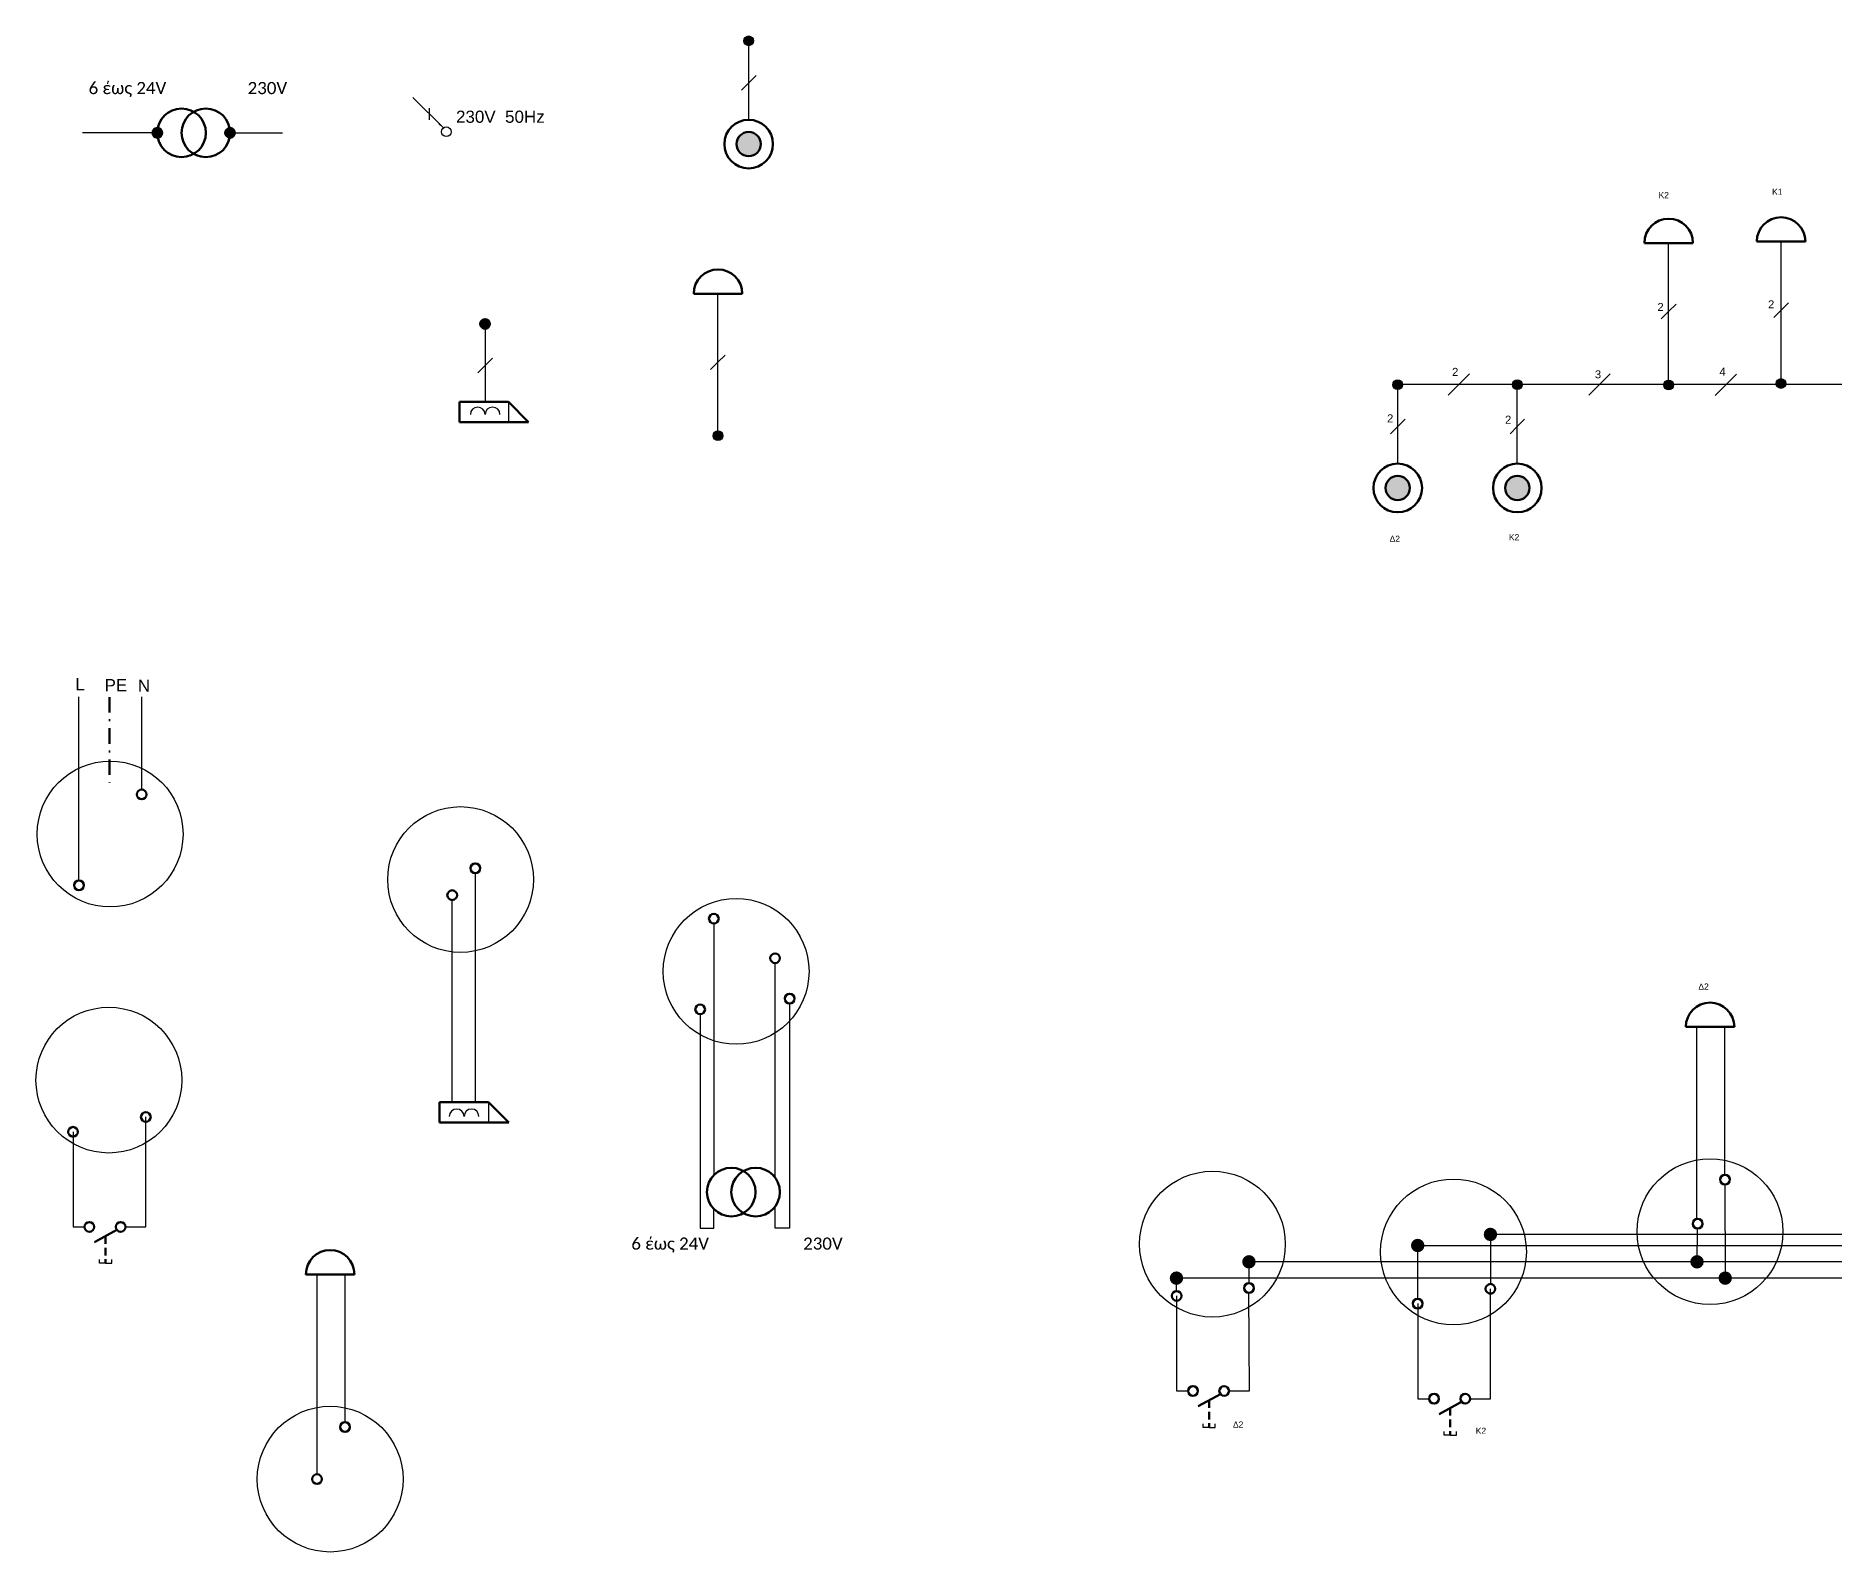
# Model space of a CAD drawing. Header units: millimetres. Extents: x 1768 to 3487, y 1469 to 2093.
# Drawn here: x 1768 to 2508, y 1469 to 2093 of the extents above; entities that cross this region are included whole.
import ezdxf

# ---------------------------------------------------------------- set-up
doc = ezdxf.new("R2010")
doc.units = ezdxf.units.MM
doc.linetypes.add('DASHDOT2', pattern=[12.7, 6.35, -3.175, 0, -3.175])
doc.linetypes.add('DASHED2', pattern=[9.525, 6.35, -3.175])
for name, color, linetype, lineweight in [('2S', 7, 'Continuous', 200), ('S_2', 7, 'Continuous', 50), ('S_2_ajonikh', 7, 'DASHDOT2', 50), ('s_2_diakek', 7, 'DASHED2', 50), ('S_4', 7, 'Continuous', 25)]:
    doc.layers.add(name, color=color, linetype=linetype, lineweight=lineweight)
doc.layers.add('επιστροδη κουδουνιου', color=7, linetype='Continuous', true_color=0xff4f14)
for name, color, linetype in [('επιστροφη κληδαρια', 6, 'Continuous'), ('Ουδετερος', 4, 'Continuous'), ('Φαση', 1, 'Continuous')]:
    doc.layers.add(name, color=color, linetype=linetype)
doc.styles.get("Standard").update_dxf_attribs({"font": 'arial.ttf'})
doc.dimstyles.new('ISO-25', dxfattribs={"dimtxt": 2.5, "dimasz": 2.5, "dimexe": 1.25, "dimexo": 0.625, "dimtad": 1, "dimtxsty": 'Standard', "dimcen": 2.5, "dimadec": 0, "dimazin": 0, "dimtfac": 1, "dimtmove": 0, "dimatfit": 3, "dimfxl": 1, "dimarcsym": 0})

msp = doc.modelspace()

# ---------------------------------------------------------------- hatches: boundary and pattern name
h = msp.add_hatch(color=256)
h.dxf.hatch_style = 1
edge = h.paths.add_edge_path()
edge.add_arc((2061.71, 2090.81), 2, 0, 360)
h = msp.add_hatch(color=256)
h.dxf.hatch_style = 1
edge = h.paths.add_edge_path()
edge.add_arc((1818.25, 2052.95), 2, 0, 360)
h = msp.add_hatch(color=256)
h.dxf.hatch_style = 1
edge = h.paths.add_edge_path()
edge.add_arc((1848.25, 2052.95), 2, 0, 360)
h = msp.add_hatch(color=256)
h.dxf.hatch_style = 1
edge = h.paths.add_edge_path()
edge.add_arc((1953.22, 1974.34), 2, 0, 360)
h = msp.add_hatch(color=256)
h.dxf.hatch_style = 1
edge = h.paths.add_edge_path()
edge.add_arc((2328.88, 1949.31), 2, 0, 360)
h = msp.add_hatch(color=256)
h.dxf.hatch_style = 1
edge = h.paths.add_edge_path()
edge.add_arc((2378.1, 1949.31), 2, 0, 360)
h = msp.add_hatch(color=256)
h.dxf.hatch_style = 1
edge = h.paths.add_edge_path()
edge.add_arc((2440.4, 1949.19), 2, 0, 360)
h = msp.add_hatch(color=256)
h.dxf.hatch_style = 1
edge = h.paths.add_edge_path()
edge.add_arc((2486.68, 1949.8), 2, 0, 360)
h = msp.add_hatch(color=256)
h.dxf.hatch_style = 1
edge = h.paths.add_edge_path()
edge.add_arc((2049.07, 1928.3), 2, 0, 360)
at = {"true_color": 0x000000}
h = msp.add_hatch(color=18, dxfattribs=at)
h.dxf.hatch_style = 1
edge = h.paths.add_edge_path()
edge.add_arc((2367.04, 1599.67), 2.77, 0, 360)
h = msp.add_hatch(color=18, dxfattribs=at)
h.dxf.hatch_style = 1
edge = h.paths.add_edge_path()
edge.add_arc((2337.1, 1595.11), 2.77, 0, 360)
h = msp.add_hatch(color=18, dxfattribs=at)
h.dxf.hatch_style = 1
edge = h.paths.add_edge_path()
edge.add_arc((2237.8, 1581.69), 2.77, 0, 360)
h = msp.add_hatch(color=18, dxfattribs=at)
h.dxf.hatch_style = 1
edge = h.paths.add_edge_path()
edge.add_arc((2267.63, 1588.4), 2.77, 0, 360)
h = msp.add_hatch(color=18, dxfattribs=at)
h.dxf.hatch_style = 1
edge = h.paths.add_edge_path()
edge.add_arc((2452.07, 1588.4), 2.77, 0, 360)
h = msp.add_hatch(color=18, dxfattribs=at)
h.dxf.hatch_style = 1
edge = h.paths.add_edge_path()
edge.add_arc((2463.68, 1581.69), 2.77, 0, 360)
at = {"layer": 'S_2'}
for points in [[(2056.71, 2048.32, 1), (2066.71, 2048.32, 1)], [(2323.88, 1906.83, 1), (2333.88, 1906.83, 1)], [(2373.1, 1906.83, 1), (2383.1, 1906.83, 1)]]:
    msp.add_hatch(color=256, dxfattribs=at).paths.add_polyline_path(points)

# ---------------------------------------------------------------- linework, layer by layer
for p, q in [((2061.71, 2058.32), (2061.71, 2088.81)), ((1818.25, 2052.95), (1787.46, 2052.95)), ((1848.25, 2052.95), (1869.82, 2052.95)), ((2440.4, 1951.19), (2440.4, 2007.61)), ((2486.68, 1951.8), (2486.68, 2008.22)), ((2049.07, 1930.3), (2049.07, 1986.73)), ((1953.22, 1972.34), (1953.22, 1942.2)), ((2814.22, 1949.34), (2326.9, 1949.34)), ((2328.88, 1916.83), (2328.88, 1947.31)), ((2349.63, 1945.01), (2358.38, 1953.77)), ((2378.1, 1916.83), (2378.1, 1947.31)), ((2407.51, 1945.01), (2416.26, 1953.77)), ((2459.54, 1944.82), (2468.3, 1953.58)), ((1962.8, 1942.2), (1962.8, 1933.89)), ((1786.02, 1745.34), (1786.02, 1820.87)), ((1811.88, 1782.71), (1811.88, 1820.87)), ((1949.18, 1748.32), (1949.18, 1654.06)), ((1939.66, 1654.06), (1939.66, 1737.27)), ((2047.37, 1727.63), (2047.37, 1624.07)), ((2072.59, 1623.03), (2072.59, 1711.33)), ((2041.74, 1690.26), (2041.74, 1602.25)), ((2078.57, 1694.71), (2078.57, 1602.25)), ((2452.06, 1605.96), (2452.06, 1685.05)), ((2463.57, 1624.24), (2463.57, 1685.05)), ((1954.63, 1654.06), (1954.63, 1645.75)), ((1813.55, 1602.77), (1813.55, 1647.99)), ((1783.61, 1641.89), (1783.61, 1602.77)), ((2047.37, 1602.25), (2047.37, 1610.12)), ((2072.59, 1602.25), (2072.59, 1611.16)), ((1783.61, 1602.77), (1788.33, 1602.77)), ((1805.17, 1602.77), (1813.55, 1602.77)), ((2041.74, 1602.25), (2047.37, 1602.25)), ((2078.57, 1602.25), (2072.59, 1602.25)), ((1794.51, 1587.79), (1794.51, 1589.29)), ((1797.01, 1587.79), (1794.51, 1587.79)), ((1797.01, 1587.79), (1799.51, 1587.79)), ((1799.51, 1587.79), (1799.51, 1589.29)), ((1884.05, 1500.98), (1884.05, 1583.23)), ((1895.57, 1522.42), (1895.57, 1583.23)), ((2367.04, 1532.07), (2367.04, 1577.28)), ((2237.87, 1574.39), (2237.87, 1535.27)), ((2267.81, 1535.27), (2267.63, 1575.62)), ((2337.1, 1571.19), (2337.1, 1532.07)), ((2237.87, 1535.27), (2242.59, 1535.27)), ((2259.43, 1535.27), (2267.81, 1535.27)), ((2337.1, 1532.07), (2341.82, 1532.07)), ((2358.66, 1532.07), (2367.04, 1532.07)), ((2248.77, 1520.28), (2248.77, 1521.78)), ((2251.27, 1520.28), (2248.77, 1520.28)), ((2251.27, 1520.28), (2253.77, 1520.28)), ((2253.77, 1520.28), (2253.77, 1521.78)), ((2348.01, 1517.09), (2348.01, 1518.59)), ((2353.01, 1517.09), (2353.01, 1518.59)), ((2350.51, 1517.09), (2348.01, 1517.09)), ((2350.51, 1517.09), (2353.01, 1517.09))]:
    msp.add_line(p, q)
for points in [[(1959.31, 1937.05, 1), (1953.22, 1937.05, 1), (1947.14, 1937.05)], [(1950.66, 1648.23, 1), (1944.57, 1648.23, 1), (1938.48, 1648.23)]]:
    msp.add_lwpolyline(points, format="xyb")
for centre in [(2061.71, 2090.81), (1937.26, 2053.38), (2328.88, 1949.31), (2378.1, 1949.31), (2440.4, 1949.19), (2486.68, 1949.8), (2049.07, 1928.3)]:
    msp.add_circle(centre, 2)
at = {"layer": '2S'}
for p, q in [((1801.63, 1601.5), (1792.4, 1596.45)), ((2255.89, 1534), (2246.66, 1528.95)), ((2355.12, 1530.8), (2345.89, 1525.75))]:
    msp.add_line(p, q, dxfattribs=at)
at = {"layer": 'S_2'}
for p, q in [((2450.4, 2007.61), (2430.4, 2007.61)), ((2496.68, 2008.22), (2476.68, 2008.22)), ((2059.07, 1986.73), (2039.07, 1986.73)), ((1942.63, 1933.89), (1942.63, 1942.2)), ((1942.63, 1942.2), (1951.46, 1942.2)), ((1951.46, 1942.2), (1962.8, 1942.2)), ((1962.8, 1942.2), (1971.11, 1933.89)), ((1971.11, 1933.89), (1942.63, 1933.89)), ((2467.44, 1685.05), (2447.44, 1685.05)), ((2457.44, 1685.05), (2467.44, 1685.05)), ((1934.46, 1645.75), (1934.46, 1654.06)), ((1934.46, 1654.06), (1943.29, 1654.06)), ((1943.29, 1654.06), (1954.63, 1654.06)), ((1954.63, 1654.06), (1962.94, 1645.75)), ((1962.94, 1645.75), (1934.46, 1645.75)), ((1899.43, 1583.23), (1879.43, 1583.23)), ((1889.43, 1583.23), (1899.43, 1583.23))]:
    msp.add_line(p, q, dxfattribs=at)
for centre, radius in [((1828.25, 2052.95), 10), ((1838.25, 2052.95), 10), ((2061.71, 2048.32), 10), ((1818.25, 2052.95), 2), ((1848.25, 2052.95), 2), ((2061.71, 2048.32), 5), ((1953.22, 1974.34), 2), ((2328.88, 1906.83), 10), ((2328.88, 1906.83), 5), ((2378.1, 1906.83), 10), ((2378.1, 1906.83), 5), ((1811.88, 1780.71), 2), ((1949.18, 1750.32), 2), ((1786.02, 1743.34), 2), ((1939.66, 1739.27), 2), ((2047.37, 1729.63), 2), ((2072.59, 1713.33), 2), ((2078.57, 1696.71), 2), ((2041.74, 1692.26), 2), ((1783.61, 1641.89), 2), ((1813.55, 1647.99), 2), ((2054.54, 1617.09), 10), ((2064.54, 1617.09), 10), ((2463.57, 1622.24), 2), ((1790.33, 1602.77), 2), ((1803.17, 1602.77), 2), ((2452.33, 1604.07), 2), ((2267.63, 1577.62), 2), ((2367.04, 1577.28), 2), ((2237.87, 1574.39), 2), ((2337.1, 1571.19), 2), ((2244.59, 1535.27), 2), ((2257.43, 1535.27), 2), ((2343.82, 1532.07), 2), ((2356.66, 1532.07), 2), ((1895.57, 1520.42), 2), ((1884.05, 1498.98), 2)]:
    msp.add_circle(centre, radius, dxfattribs=at)
for centre in [(2440.4, 2007.61), (2486.68, 2008.22), (2049.07, 1986.73), (2457.44, 1685.05), (1889.43, 1583.23)]:
    msp.add_arc(centre, 10, 0, 180, dxfattribs=at)
at = {"layer": 'S_2_ajonikh'}
msp.add_line((1798.57, 1820.74), (1798.57, 1784.12), dxfattribs=at)
at = {"layer": 's_2_diakek', "ltscale": 0.5}
for p, q in [((1797.01, 1598.98), (1797.01, 1587.79)), ((2251.27, 1531.47), (2251.27, 1520.28)), ((2350.51, 1528.27), (2350.51, 1517.09))]:
    msp.add_line(p, q, dxfattribs=at)
at = {"layer": 'S_4'}
for p, q in [((2058.69, 2070.55), (2061.71, 2073.56)), ((2061.71, 2073.56), (2064.73, 2076.58)), ((1930.32, 2058.34), (1930.32, 2063.11)), ((2437.38, 1976.38), (2440.4, 1979.4)), ((2440.4, 1979.4), (2443.42, 1982.42)), ((2483.66, 1976.99), (2486.68, 1980.01)), ((2486.68, 1980.01), (2489.7, 1983.03)), ((2049.07, 1958.52), (2052.09, 1961.53)), ((1950.21, 1954.25), (1953.22, 1957.27)), ((1953.22, 1957.27), (1956.24, 1960.29)), ((2046.05, 1955.5), (2049.07, 1958.52)), ((2325.86, 1929.05), (2328.88, 1932.07)), ((2328.88, 1932.07), (2331.9, 1935.09)), ((2375.09, 1929.05), (2378.1, 1932.07)), ((2378.1, 1932.07), (2381.12, 1935.09))]:
    msp.add_line(p, q, dxfattribs=at)
for centre in [(1798.86, 1764.42), (1943.1, 1745.7), (2056.54, 1707.89), (1798.33, 1663.17), (2457.44, 1600.8), (2252.59, 1595.67), (2351.82, 1592.47), (1889.43, 1498.98)]:
    msp.add_circle(centre, 30, dxfattribs=at)
at = {"layer": 'επιστροδη κουδουνιου'}
for p, q in [((2452.07, 1588.4), (2452.33, 1602.07)), ((2452.07, 1588.4), (2267.63, 1588.4)), ((2267.63, 1588.4), (2267.63, 1579.62)), ((2887.62, 1588.4), (2452.07, 1588.4))]:
    msp.add_line(p, q, dxfattribs=at)
at = {"layer": 'επιστροφη κληδαρια'}
for p, q in [((2337.1, 1573.19), (2337.1, 1595.11)), ((2337.1, 1595.11), (2898.66, 1595.09))]:
    msp.add_line(p, q, dxfattribs=at)
at = {"layer": 'Ουδετερος'}
for p, q in [((2463.57, 1620.24), (2463.68, 1581.69)), ((2274.22, 1581.69), (2237.8, 1581.69)), ((2237.87, 1576.39), (2237.8, 1581.69)), ((3116.92, 1581.69), (2274.22, 1581.69))]:
    msp.add_line(p, q, dxfattribs=at)
at = {"layer": 'Φαση'}
for p, q in [((2915.7, 1599.67), (2367.04, 1599.67)), ((2367.04, 1599.67), (2367.04, 1579.28))]:
    msp.add_line(p, q, dxfattribs=at)

# ---------------------------------------------------------------- texts
at = {"char_height": 5, "attachment_point": 1}
for s, insert, width in [('{\\fCalibri|b0|i0|c0|p34;6 έως 24V                   230V}', (1790, 2073.88), 83.9703), ('{\\fArial|b0|i0|c161|p34;230\\fArial|b0|i0|c0|p34;V  50Hz}', (1941.24, 2062.08), 39.1977), ('\\pxsm1.2,qc;{\\fCalibri|b0|i0|c0|p34;6 έως 24V                      230V}', (2004.29, 1598.39), 105.2074)]:
    msp.add_mtext(s, dxfattribs=dict(at, insert=insert, width=width))
at = {"attachment_point": 1}
for s, width, gutter_width, insert, char_height in [('Κ2', 14.2848, 12.5, (2436.23, 2028.56), 2.5), ('Κ1', 14.2848, 12.5, (2482.98, 2029.94), 2.5), ('2', 2.759, 16.47, (2481.32, 1984.02), 3.29), ('2', 2.759, 16.47, (2435.78, 1982.93), 3.29), ('2', 2.759, 16.47, (2351.25, 1956.24), 3.29), ('3', 2.759, 16.47, (2410.03, 1955.22), 3.29), ('4', 2.759, 16.47, (2461.27, 1956.27), 3.29), ('2', 2.759, 16.47, (2324.5, 1937.1), 3.29), ('2', 2.759, 16.47, (2373.06, 1936.55), 3.29), ('Κ2', 14.2848, 12.5, (2374.64, 1887.84), 2.5), ('Δ2', 14.2848, 12.5, (2325.55, 1887.18), 2.5), ('Δ2', 14.2848, 12.5, (2452.64, 1702.92), 2.5), ('Δ2', 14.2848, 12.5, (2261.05, 1522.7), 2.5), ('Κ2', 14.2848, 12.5, (2360.99, 1520.12), 2.5)]:
    msp.add_mtext_dynamic_manual_height_columns(s, width=width, gutter_width=gutter_width, heights=[0], dxfattribs=dict(at, insert=insert, char_height=char_height))
at = {"layer": 'S_2_ajonikh', "width": 21.8985, "attachment_point": 1}
for s, insert, char_height in [('L', (1784.54, 1828.56), 5), ('{\\H2x;PE}', (1796.56, 1828.19), 2.5), ('N', (1810.26, 1827.97), 5)]:
    msp.add_mtext(s, dxfattribs=dict(at, insert=insert, char_height=char_height))

# ---------------------------------------------------------------- leaders
msp.add_leader([(1936.02, 2054.96), (1923.47, 2067.51)], dimstyle='ISO-25')

doc.saveas('drawing.dxf')
